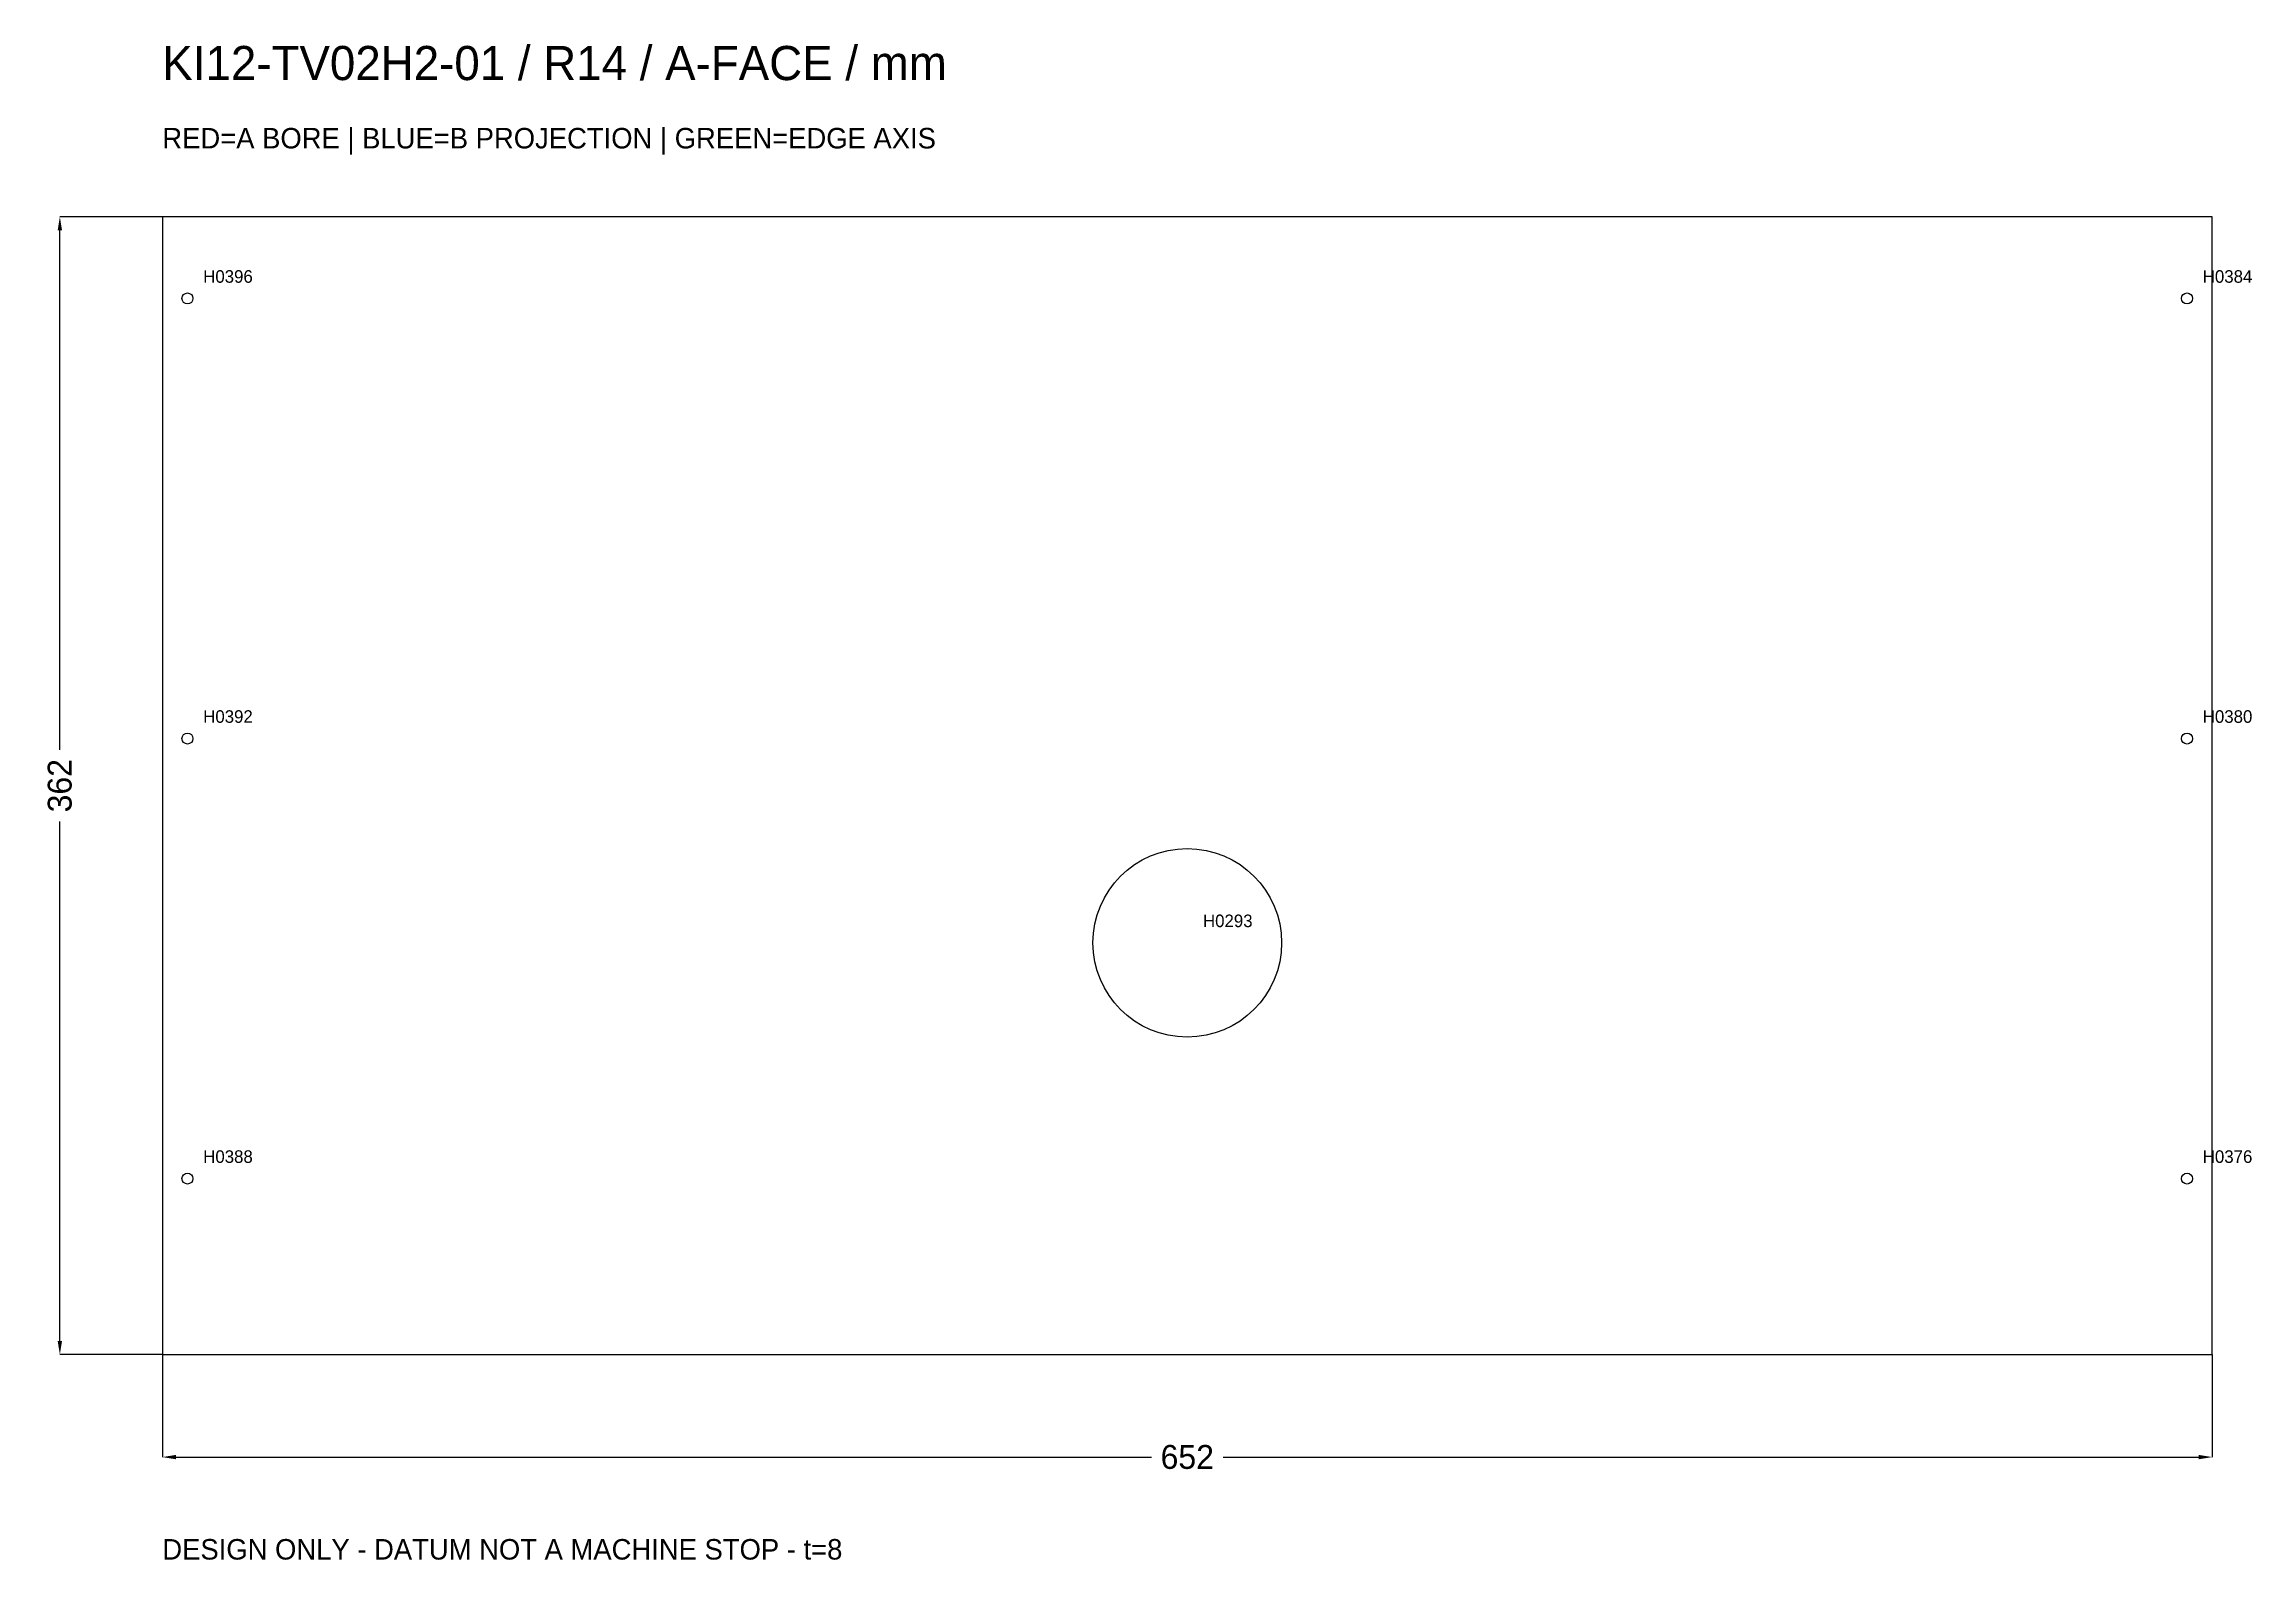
# Model space of a CAD drawing. Header units: millimetres. Extents: x -38 to 665, y -65 to 417.
import ezdxf

# ---------------------------------------------------------------- set-up
doc = ezdxf.new("R2010")
doc.units = ezdxf.units.MM
for name, color, linetype in [('BORE_A', 1, 'Continuous'), ('CONTOUR', 7, 'Continuous'), ('TEXT', 7, 'Continuous')]:
    doc.layers.add(name, color=color, linetype=linetype)
doc.dimstyles.get("Standard").update_dxf_attribs({"dimtxt": 2.5, "dimasz": 2.5, "dimexe": 1.25, "dimexo": 0.625, "dimtad": 1, "dimcen": 2.5, "dimazin": 3, "dimtfac": 1, "dimtmove": 0, "dimatfit": 3})

# ---------------------------------------------------------------- blocks, each defined once
blk = doc.blocks.new('_CLOSEDFILLED')
at = {"color": 0, "linetype": 'BYBLOCK'}
blk.add_solid([(-1, 0.16), (0, 0), (-1, -0.16)], dxfattribs=at)
blk = doc.blocks.new('*D1')
at = {"color": 2}
for p, q in [((0, 0), (0, -32.6)), ((652, 0), (652, -32.6)), ((4.35, -32.6), (314.59, -32.6)), ((337.41, -32.6), (647.65, -32.6))]:
    blk.add_line(p, q, dxfattribs=at)
at = {"layer": 'Defpoints'}
for p in [(0, 0), (652, 0), (0, -32.6)]:
    blk.add_point(p, dxfattribs=at)
at = {"color": 2, "xscale": 4.346666666666667, "yscale": 4.346666666666667, "rotation": 180}
blk.add_blockref('_CLOSEDFILLED', (0, -32.6), dxfattribs=at)
at = {"color": 2, "xscale": 4.346666666666667, "yscale": 4.346666666666667}
blk.add_blockref('_CLOSEDFILLED', (652, -32.6), dxfattribs=at)
at = {"color": 7, "insert": (326, -32.6), "char_height": 7.607, "attachment_point": 5}
blk.add_mtext('652', dxfattribs=at)
blk = doc.blocks.new('*D2')
at = {"color": 2}
for p, q in [((0, 362), (-32.6, 362)), ((-32.6, 192.41), (-32.6, 357.65)), ((-32.6, 4.35), (-32.6, 169.59)), ((0, 0), (-32.6, 0))]:
    blk.add_line(p, q, dxfattribs=at)
at = {"layer": 'Defpoints'}
for p in [(0, 362), (-32.6, 0), (0, 0)]:
    blk.add_point(p, dxfattribs=at)
at = {"color": 2, "xscale": 4.346666666666667, "yscale": 4.346666666666667}
for p, rotation in [((-32.6, 362), 90), ((-32.6, 0), 270)]:
    blk.add_blockref('_CLOSEDFILLED', p, dxfattribs=dict(at, rotation=rotation))
at = {"color": 7, "insert": (-32.6, 181), "char_height": 7.607, "attachment_point": 5, "rotation": 90}
blk.add_mtext('362', dxfattribs=at)

msp = doc.modelspace()

# ---------------------------------------------------------------- linework, layer by layer
at = {"layer": 'BORE_A'}
for centre, radius in [((8, 336), 1.75), ((644, 336), 1.75), ((8, 196), 1.75), ((644, 196), 1.75), ((326, 131), 30), ((8, 56), 1.75), ((644, 56), 1.75)]:
    msp.add_circle(centre, radius, dxfattribs=at)
at = {"layer": 'CONTOUR'}
msp.add_lwpolyline([(0, 0), (652, 0), (652, 362), (0, 362)], close=True, dxfattribs=at)

# ---------------------------------------------------------------- texts
at = {"layer": 'TEXT'}
for s, height, p in [('KI12-TV02H2-01 / R14 / A-FACE / mm', 10.86667, (0, 405.467)), ('RED=A BORE | BLUE=B PROJECTION | GREEN=EDGE AXIS', 6.52, (0, 383.733)), ('H0396', 4, (13, 341)), ('H0384', 4, (649, 341)), ('H0392', 4, (13, 201)), ('H0380', 4, (649, 201)), ('H0293', 4, (331, 136)), ('H0388', 4, (13, 61)), ('H0376', 4, (649, 61)), ('DESIGN ONLY - DATUM NOT A MACHINE STOP - t=8', 6.52, (0, -65.2))]:
    msp.add_text(s, height=height, dxfattribs=at).set_placement(p)

# ---------------------------------------------------------------- dimensions: what is measured, and where the dimension line sits
dim = msp.add_linear_dim(base=(-32.6, 0), p1=(0, 0), p2=(0, 362), angle=90, dimstyle='Standard', override={"dimtxt": 7.606667, "dimasz": 4.346667, "dimdec": 2, "dimclrd": 2, "dimclre": 2, "dimclrt": 7})
dim.commit()
dim.dimension.update_dxf_attribs({"geometry": '*D2', "text_midpoint": (-32.6, 181)})
dim = msp.add_linear_dim(base=(0, -32.6), p1=(0, 0), p2=(652, 0), dimstyle='Standard', override={"dimtxt": 7.606667, "dimasz": 4.346667, "dimdec": 2, "dimclrd": 2, "dimclre": 2, "dimclrt": 7})
dim.commit()
dim.dimension.update_dxf_attribs({"geometry": '*D1', "text_midpoint": (326, -32.6)})

doc.saveas('drawing.dxf')
